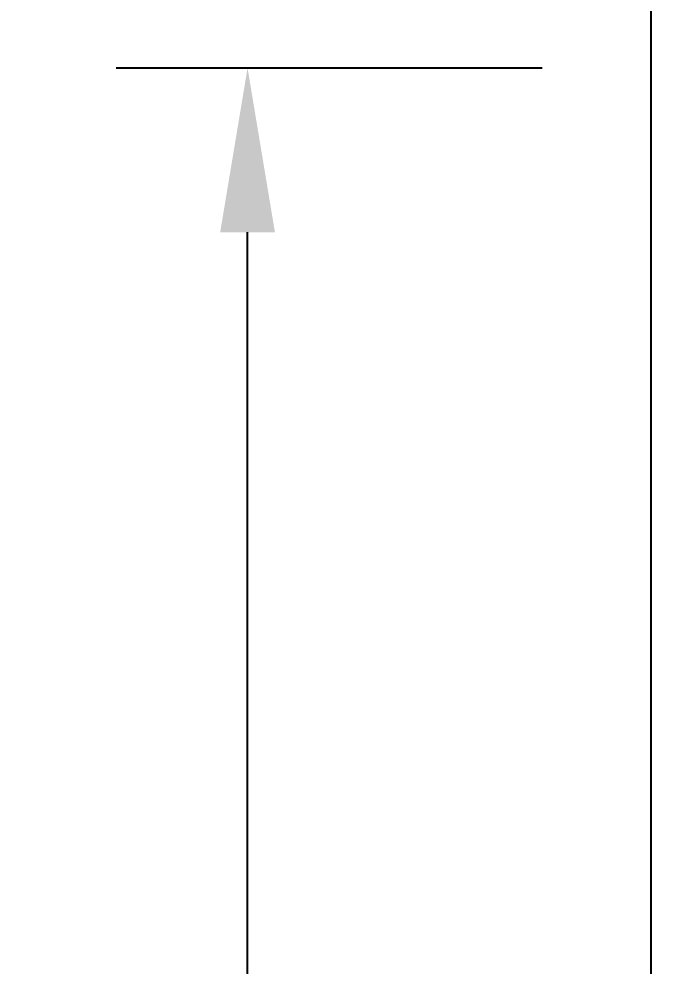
# Model space of a CAD drawing. Header units: millimetres. Extents: x 101 to 3000, y 150 to 4305.
# Drawn here: x 889.7 to 1036.5, y 3220 to 3436.4 of the extents above; entities that cross this region are included whole.
import ezdxf

# ---------------------------------------------------------------- set-up
doc = ezdxf.new("R2010")
doc.units = ezdxf.units.MM
doc.header["$LTSCALE"] = 15
doc.layers.add('_Sichtbarkanten', color=7, linetype='Continuous', lineweight=25)
doc.layers.add('Bemaßung (ISO)', color=7, linetype='Continuous', lineweight=25)
doc.styles.add('Notiztext (DIN)', font='verdana.ttf')
doc.dimstyles.new('Standard (DIN)', dxfattribs={"dimscale": 15, "dimtxt": 2.5, "dimasz": 2.5, "dimexe": 2, "dimexo": 4, "dimgap": 0.5, "dimtad": 1, "dimdec": 1, "dimrnd": 1e-08, "dimtxsty": 'Notiztext (DIN)', "dimcen": 0.09, "dimclrd": 256, "dimclre": 256, "dimclrt": 256, "dimadec": 0, "dimazin": 2, "dimtfac": 1, "dimtmove": 0, "dimatfit": 3, "dimfxl": 0, "dimtolj": 1, "dimtzin": 0, "dimlwd": -1, "dimlwe": -1, "dimarcsym": 0})

# ---------------------------------------------------------------- blocks, each defined once
blk = doc.blocks.new('*D76')
at = {"layer": 'Bemaßung (ISO)', "transparency": 16777216}
for p, q in [((973.93, 3475.15), (790.43, 3475.15)), ((820.43, 3437.65), (820.43, 2912.65)), ((1008.97, 2875.15), (790.43, 2875.15))]:
    blk.add_line(p, q, dxfattribs=at)
for points in [[(814.18, 3437.65), (826.68, 3437.65), (820.43, 3475.15)], [(814.18, 2912.65), (826.68, 2912.65), (820.43, 2875.15)]]:
    blk.add_solid(points, dxfattribs=at)
at = {"layer": 'Defpoints', "color": 0, "transparency": 16777216}
for p in [(1033.93, 3475.15), (820.43, 2875.15), (1068.97, 2875.15)]:
    blk.add_point(p, dxfattribs=at)
at = {"layer": 'Bemaßung (ISO)', "transparency": 16777216, "insert": (773.89, 3129.39), "char_height": 37.5, "attachment_point": 1, "rotation": 90, "style": 'Notiztext (DIN)'}
blk.add_mtext('\\A1;600', dxfattribs=at)
blk = doc.blocks.new('*D77')
at = {"layer": 'Bemaßung (ISO)', "transparency": 16777216}
for p, q in [((973.93, 3475.15), (663.93, 3475.15)), ((693.93, 3437.65), (693.93, 2312.65)), ((973.93, 2275.15), (663.93, 2275.15))]:
    blk.add_line(p, q, dxfattribs=at)
for points in [[(687.68, 3437.65), (700.18, 3437.65), (693.93, 3475.15)], [(687.68, 2312.65), (700.18, 2312.65), (693.93, 2275.15)]]:
    blk.add_solid(points, dxfattribs=at)
at = {"layer": 'Defpoints', "color": 0, "transparency": 16777216}
for p in [(1033.93, 3475.15), (693.93, 2275.15), (1033.93, 2275.15)]:
    blk.add_point(p, dxfattribs=at)
at = {"layer": 'Bemaßung (ISO)', "transparency": 16777216, "insert": (647.36, 2814.77), "char_height": 37.5, "attachment_point": 1, "rotation": 90, "style": 'Notiztext (DIN)'}
blk.add_mtext('\\A1;1200', dxfattribs=at)
blk = doc.blocks.new('*D78')
at = {"layer": 'Bemaßung (ISO)', "transparency": 16777216}
for p, q in [((1009.08, 3425.14), (911.85, 3425.14)), ((941.85, 2362.66), (941.85, 3387.64)), ((1009.08, 2325.16), (911.85, 2325.16))]:
    blk.add_line(p, q, dxfattribs=at)
for points in [[(935.6, 3387.64), (948.1, 3387.64), (941.85, 3425.14)], [(935.6, 2362.66), (948.1, 2362.66), (941.85, 2325.16)]]:
    blk.add_solid(points, dxfattribs=at)
at = {"layer": 'Defpoints', "color": 0, "transparency": 16777216}
for p in [(941.85, 3425.14), (1069.08, 3425.14), (1069.08, 2325.16)]:
    blk.add_point(p, dxfattribs=at)
at = {"layer": 'Bemaßung (ISO)', "transparency": 16777216, "insert": (895.31, 2814.77), "char_height": 37.5, "attachment_point": 1, "rotation": 90, "style": 'Notiztext (DIN)'}
blk.add_mtext('\\A1;1100', dxfattribs=at)

msp = doc.modelspace()

# ---------------------------------------------------------------- linework, layer by layer
at = {"layer": '_Sichtbarkanten'}
msp.add_line((1033.93, 3475.15), (1033.93, 2275.15), dxfattribs=at)

# ---------------------------------------------------------------- dimensions: what is measured, and where the dimension line sits
at = {"layer": 'Bemaßung (ISO)'}
for base, p1, p2, picture, middle in [((693.93, 2275.15), (1033.93, 3475.15), (1033.93, 2275.15), '*D77', (693.93, 2875.15)), ((820.43, 2875.15), (1033.93, 3475.15), (1068.97, 2875.15), '*D76', (820.43, 3175.15)), ((941.85, 3425.14), (1069.08, 2325.16), (1069.08, 3425.14), '*D78', (941.85, 2875.15))]:
    dim = msp.add_linear_dim(base=base, p1=p1, p2=p2, angle=90, dimstyle='Standard (DIN)', override={"dimdec": 1, "dimtp": 0, "dimtm": 0, "dimtdec": 2, "dimtofl": 0, "dimatfit": 1}, dxfattribs=at)
    dim.commit()
    dim.dimension.update_dxf_attribs({"geometry": picture, "text_midpoint": middle, "dimtype": 160})

doc.saveas('drawing.dxf')
